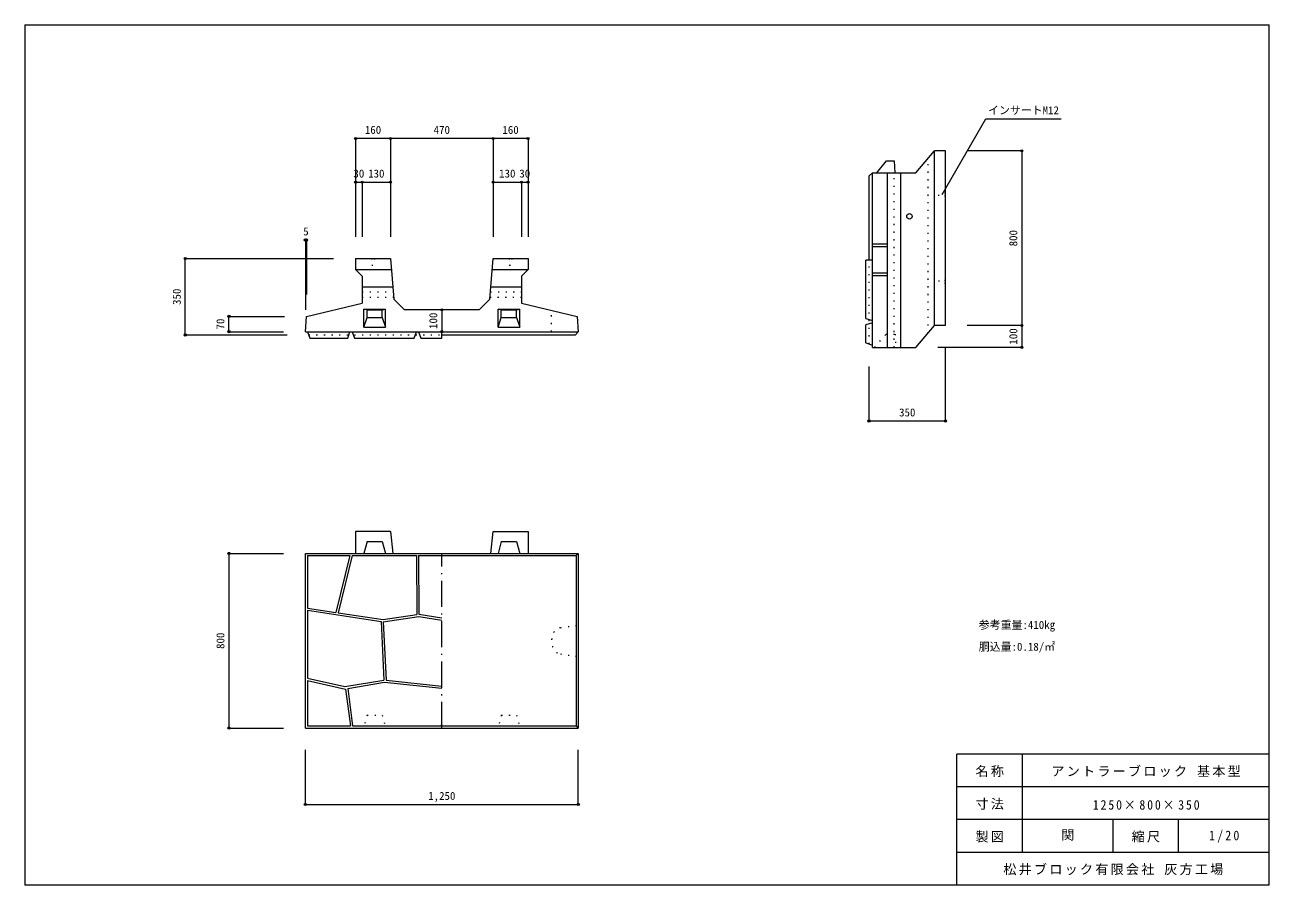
# Model space of a CAD drawing. Units: millimetres, scale not verified. Extents: x 120 to 5820, y 130 to 4070.
import ezdxf
from ezdxf.enums import TextEntityAlignment as Align

# ---------------------------------------------------------------- set-up
doc = ezdxf.new("R2010")
doc.units = ezdxf.units.MM
doc.header["$LTSCALE"] = 20
doc.header["$PDMODE"] = 32
doc.header["$PDSIZE"] = 10
doc.linetypes.add('DASHED_DOTTED', pattern=[9.25, 6, -1.5, 0.25, -1.5])
doc.linetypes.add('DOTTED', pattern=[1.75, 0.25, -1.5])
for name, color, linetype, lineweight in [('_0-0_', 7, 'Continuous', 18), ('_0-1_', 7, 'Continuous', 18), ('_0-2_', 4, 'Continuous', 9)]:
    doc.layers.add(name, color=color, linetype=linetype, lineweight=lineweight)
doc.styles.add('ＭＳ ゴシック', font='')
doc.styles.get('ＭＳ ゴシック').set_extended_font_data('MS Gothic')

msp = doc.modelspace()

# ---------------------------------------------------------------- linework, layer by layer
at = {"layer": '_0-0_'}
for p, q in [((120, 4070), (5820, 4070)), ((120, 4070), (120, 130)), ((5820, 130), (5820, 4070)), ((5820, 730), (4390, 730)), ((4390, 130), (4390, 730)), ((4690, 280), (4690, 730)), ((5820, 580), (4390, 580)), ((5820, 430), (4390, 430)), ((5105, 280), (5105, 430)), ((5405, 280), (5405, 430)), ((5820, 280), (4390, 280)), ((5820, 130), (120, 130))]:
    msp.add_line(p, q, dxfattribs=at)
at = {"layer": '_0-1_'}
for p, q in [((4202.31, 3393.1), (4287.31, 3493.1)), ((4287.31, 2693.1), (4287.31, 3493.1)), ((4337.31, 3493.1), (4287.31, 3493.1)), ((4337.31, 2693.1), (4337.31, 3493.1)), ((4022.31, 3393.1), (4067.31, 3448.1)), ((4067.31, 3448.1), (4102.31, 3448.1)), ((4102.31, 3448.1), (4105.31, 3393.1)), ((3987.31, 3378.1), (4002.31, 3393.1)), ((3987.31, 2993.1), (3987.31, 3378.1)), ((4002.31, 3393.1), (4202.31, 3393.1)), ((4002.31, 2593.1), (4002.31, 3393.1)), ((4072.31, 2593.1), (4072.31, 3393.1)), ((4132.31, 2593.1), (4132.31, 3393.1)), ((4072.31, 3065.6), (4002.31, 3065.6)), ((4072.31, 3053.1), (4002.31, 3053.1)), ((1635.01, 2999.82), (1795.01, 2999.82)), ((1635.01, 2999.82), (1635.01, 2949.82)), ((1795.01, 2999.82), (1810.1, 2813.73)), ((2249.92, 2813.73), (2265.01, 2999.82)), ((2265.01, 2999.82), (2425.01, 2999.82)), ((2425.01, 2999.82), (2425.01, 2949.82)), ((4002.31, 2993.1), (3972.31, 2993.1)), ((3972.31, 2725.58), (3972.31, 2993.1)), ((1635.01, 2949.82), (1665.01, 2919.82)), ((1635.01, 2949.82), (1799.06, 2949.82)), ((1665.01, 2919.82), (1665.01, 2794.82)), ((2260.95, 2949.82), (2425.01, 2949.82)), ((2395.01, 2919.82), (2425.01, 2949.82)), ((2395.01, 2919.82), (2395.01, 2794.82)), ((4072.31, 2933.1), (4002.31, 2933.1)), ((4072.31, 2920.6), (4002.31, 2920.6)), ((1665.01, 2869.82), (1805.55, 2869.82)), ((2254.47, 2869.82), (2395.01, 2869.82)), ((1410.01, 2734.82), (1665.01, 2794.82)), ((1810.1, 2813.73), (1859.01, 2764.82)), ((2201.01, 2764.82), (2249.92, 2813.73)), ((2395.01, 2794.82), (2650.01, 2734.82)), ((1672.51, 2767.82), (1772.51, 2767.82)), ((1672.51, 2684.82), (1672.51, 2767.82)), ((1687.51, 2764.82), (1672.51, 2767.82)), ((1687.51, 2764.82), (1757.51, 2764.82)), ((1687.51, 2729.82), (1687.51, 2764.82)), ((1757.51, 2764.82), (1772.51, 2767.82)), ((1757.51, 2729.82), (1757.51, 2764.82)), ((1772.51, 2684.82), (1772.51, 2767.82)), ((2201.01, 2764.82), (1859.01, 2764.82)), ((2287.51, 2767.82), (2387.51, 2767.82)), ((2287.51, 2684.82), (2287.51, 2767.82)), ((2302.51, 2764.82), (2287.51, 2767.82)), ((2302.51, 2729.82), (2302.51, 2764.82)), ((2302.51, 2764.82), (2372.51, 2764.82)), ((2372.51, 2764.82), (2387.51, 2767.82)), ((2372.51, 2729.82), (2372.51, 2764.82)), ((2387.51, 2684.82), (2387.51, 2767.82)), ((1405.01, 2664.82), (1410.01, 2734.82)), ((1672.51, 2684.82), (1687.51, 2729.82)), ((1672.51, 2684.82), (1772.51, 2684.82)), ((1687.51, 2729.82), (1757.51, 2729.82)), ((1757.51, 2729.82), (1772.51, 2684.82)), ((2287.51, 2684.82), (2302.51, 2729.82)), ((2287.51, 2684.82), (2387.51, 2684.82)), ((2302.51, 2729.82), (2372.51, 2729.82)), ((2372.51, 2729.82), (2387.51, 2684.82)), ((2650.01, 2734.82), (2655.01, 2664.82)), ((3972.31, 2725.58), (4002.31, 2715.58)), ((4002.31, 2705.5), (3972.31, 2695.5)), ((3972.31, 2613.1), (3972.31, 2695.5)), ((4202.31, 2593.1), (4287.31, 2693.1)), ((4337.31, 2693.1), (4287.31, 2693.1)), ((1405.01, 2664.82), (2655.01, 2664.82)), ((1415.01, 2664.82), (1425.01, 2634.82)), ((1425.01, 2634.82), (1599.21, 2634.82)), ((1599.21, 2634.82), (1609.21, 2664.82)), ((1619.51, 2664.82), (1629.51, 2634.82)), ((1629.51, 2634.82), (1903.31, 2634.82)), ((1903.31, 2634.82), (1913.31, 2664.82)), ((1923.31, 2664.82), (1933.31, 2634.82)), ((1933.31, 2634.82), (2030.01, 2634.82)), ((2030.01, 2634.82), (2030.01, 2664.82)), ((2030.01, 2649.82), (2642.01, 2649.82)), ((2642.01, 2649.82), (2655.01, 2664.82)), ((3972.31, 2613.1), (4002.31, 2603.1)), ((4002.31, 2593.1), (4202.31, 2593.1)), ((1795.01, 1749.13), (1635.01, 1749.13)), ((1635.01, 1749.13), (1635.01, 1649.13)), ((1795.01, 1749.13), (1805.55, 1649.13)), ((2254.47, 1649.13), (2265.01, 1749.13)), ((2265.01, 1749.13), (2425.01, 1749.13)), ((2425.01, 1749.13), (2425.01, 1649.13)), ((1687.51, 1704.13), (1672.51, 1649.13)), ((1687.51, 1704.13), (1757.51, 1704.13)), ((1757.51, 1704.13), (1772.51, 1649.13)), ((2302.51, 1704.13), (2287.51, 1649.13)), ((2302.51, 1704.13), (2372.51, 1704.13)), ((2372.51, 1704.13), (2387.51, 1649.13)), ((1405.01, 849.13), (1405.01, 1649.13)), ((1405.01, 1649.13), (2655.01, 1649.13)), ((1415.01, 1639.13), (1609.21, 1639.13)), ((1415.01, 1639.13), (1415.01, 1399.13)), ((1609.21, 1639.13), (1545.01, 1379.13)), ((1619.51, 1639.13), (1554.93, 1377.6)), ((1619.51, 1639.13), (1913.31, 1639.13)), ((1913.31, 1639.13), (1915.01, 1369.13)), ((1923.31, 1639.13), (1925, 1370.67)), ((1923.31, 1639.13), (2645.01, 1639.13)), ((2645.01, 1639.13), (2655.01, 1649.13)), ((2645.01, 1639.13), (2645.01, 859.13)), ((2655.01, 1649.13), (2655.01, 849.13)), ((1415.01, 1399.13), (1545.01, 1379.13)), ((1415.01, 1389.01), (1751.7, 1337.21)), ((1415.01, 1389.01), (1415.01, 1077.3)), ((1554.93, 1377.6), (1761.28, 1345.86)), ((1761.28, 1345.86), (1915.01, 1369.13)), ((1925, 1370.67), (2030.01, 1354.17)), ((1751.7, 1337.21), (1765.01, 1069.13)), ((1761.78, 1335.82), (1925.06, 1360.54)), ((1761.78, 1335.82), (1775.03, 1068.84)), ((1925.06, 1360.54), (2030.01, 1344.05)), ((1415.01, 1077.3), (1585.01, 1039.13)), ((1415.01, 1067.06), (1589.07, 1027.97)), ((1415.01, 1067.06), (1415.01, 859.13)), ((1585.01, 1039.13), (1765.01, 1069.13)), ((1589.07, 1027.97), (1611.52, 859.13)), ((1598.72, 1031.28), (1768.14, 1059.51)), ((1598.72, 1031.28), (1621.61, 859.13)), ((1768.14, 1059.51), (2030.01, 1031.78)), ((1775.03, 1068.84), (2030.01, 1041.83)), ((1415.01, 859.13), (1611.52, 859.13)), ((1621.61, 859.13), (2645.01, 859.13)), ((2030.01, 866.9), (2025.01, 859.13)), ((2332.01, 859.13), (2645.01, 859.13)), ((2645.01, 859.13), (2655.01, 849.13)), ((1405.01, 849.13), (2655.01, 849.13))]:
    msp.add_line(p, q, dxfattribs=at)
at = {"layer": '_0-1_', "linetype": 'DOTTED'}
for p, q in [((4257.31, 2657.8), (4257.31, 3457.8)), ((4102.31, 2593.1), (4102.31, 3393.1)), ((4337.31, 3299.1), (4307.31, 3299.1)), ((4307.31, 3287.1), (4307.31, 3299.1)), ((4337.31, 3287.1), (4307.31, 3287.1)), ((1709.01, 2999.82), (1709.01, 2969.82)), ((1709.01, 2969.82), (1721.01, 2969.82)), ((1721.01, 2999.82), (1721.01, 2969.82)), ((2339.01, 2999.82), (2339.01, 2969.82)), ((2339.01, 2969.82), (2351.01, 2969.82)), ((2351.01, 2999.82), (2351.01, 2969.82)), ((3987.31, 2608.1), (3987.31, 2993.1)), ((4307.31, 2899.1), (4307.31, 2887.1)), ((4337.31, 2899.1), (4307.31, 2899.1)), ((4337.31, 2887.1), (4307.31, 2887.1)), ((1665.01, 2847.32), (1807.37, 2847.32)), ((1665.01, 2822.32), (1809.4, 2822.32)), ((2250.62, 2822.32), (2395.01, 2822.32)), ((2252.64, 2847.32), (2395.01, 2847.32)), ((2533.01, 2664.82), (2533.01, 2762.35)), ((1420.01, 2649.82), (2030.01, 2649.82)), ((4014.31, 2593.1), (4064.31, 2653.1)), ((4064.31, 2653.1), (4106.31, 2653.1)), ((4106.31, 2653.1), (4109.31, 2593.1)), ((2573.67, 1309.13), (2655.01, 1321.63)), ((2573.67, 1189.13), (2655.01, 1176.63)), ((1687.51, 909.13), (1672.51, 849.13)), ((1687.51, 909.13), (1757.51, 909.13)), ((1757.51, 909.13), (1772.51, 849.13)), ((2302.51, 909.13), (2287.51, 849.13)), ((2302.51, 909.13), (2372.51, 909.13)), ((2372.51, 909.13), (2387.51, 849.13))]:
    msp.add_line(p, q, dxfattribs=at)
at = {"layer": '_0-1_', "linetype": 'DASHED_DOTTED'}
msp.add_line((2030.01, 849.13), (2030.01, 1649.13), dxfattribs=at)
at = {"layer": '_0-1_'}
msp.add_circle((4172.31, 3193.1), 12.5, dxfattribs=at)
at = {"layer": '_0-1_', "linetype": 'DOTTED'}
msp.add_ellipse((2573.67, 1249.13), major_axis=(0, 60), ratio=0.677778, start_param=0, end_param=3.1415927, dxfattribs=at)
at = {"layer": '_0-2_', "color": 7, "lineweight": 18}
for p, q in [((4322.31, 3293.1), (4522.31, 3639.51)), ((4522.31, 3639.51), (4867.31, 3639.51))]:
    msp.add_line(p, q, dxfattribs=at)
at = {"layer": '_0-2_'}
for p, q in [((2425.01, 3549.82), (1635.01, 3549.82)), ((1635.01, 3549.82), (1635.01, 3099.82)), ((1795.01, 3549.82), (1795.01, 3099.82)), ((2265.01, 3549.82), (2265.01, 3099.82)), ((2425.01, 3549.82), (2425.01, 3099.82)), ((4687.31, 3493.1), (4437.31, 3493.1)), ((4687.31, 3493.1), (4687.31, 2593.1)), ((1635.01, 3349.82), (1795.01, 3349.82)), ((1665.01, 3349.82), (1665.01, 3099.82)), ((2265.01, 3349.82), (2425.01, 3349.82)), ((2395.01, 3349.82), (2395.01, 3099.82)), ((1405.01, 3084.82), (1405.01, 2764.82)), ((1410.01, 3084.82), (1405.01, 3084.82)), ((1410.01, 3084.82), (1410.01, 2834.82)), ((855.01, 2649.82), (855.01, 2999.82)), ((855.01, 2999.82), (1534.01, 2999.82)), ((2030.01, 2764.82), (2030.01, 2664.82)), ((1055.01, 2664.82), (1055.01, 2734.82)), ((1055.01, 2734.82), (1310.01, 2734.82)), ((4687.31, 2693.1), (4437.31, 2693.1)), ((855.01, 2649.82), (1321.27, 2649.82)), ((1055.01, 2664.82), (1305.01, 2664.82)), ((4687.31, 2593.1), (4302.31, 2593.1)), ((4337.31, 2255.74), (4337.31, 2593.1)), ((3987.31, 2255.74), (3987.31, 2505.74)), ((3987.31, 2255.74), (4337.31, 2255.74)), ((1055.01, 1649.13), (1055.01, 849.13)), ((1055.01, 1649.13), (1305.01, 1649.13)), ((1055.01, 849.13), (1305.01, 849.13)), ((1405.01, 499.13), (1405.01, 749.13)), ((2655.01, 499.13), (2655.01, 749.13)), ((1405.01, 499.13), (2655.01, 499.13))]:
    msp.add_line(p, q, dxfattribs=at)
for p in [(1635.01, 3549.82), (1795.01, 3549.82), (2265.01, 3549.82), (2425.01, 3549.82), (4687.31, 3493.1), (1635.01, 3349.82), (1665.01, 3349.82), (1795.01, 3349.82), (2265.01, 3349.82), (2395.01, 3349.82), (2425.01, 3349.82), (1405.01, 3084.82), (1410.01, 3084.82), (855.01, 2999.82), (1055.01, 2734.82), (2030.01, 2764.82), (4687.31, 2693.1), (855.01, 2649.82), (1055.01, 2664.82), (2030.01, 2664.82), (4687.31, 2593.1), (3987.31, 2255.74), (4337.31, 2255.74), (1055.01, 1649.13), (1055.01, 849.13), (1405.01, 499.13), (2655.01, 499.13)]:
    msp.add_point(p, dxfattribs=at)

# ---------------------------------------------------------------- texts
at = {"layer": '_0-0_', "color": 4, "style": 'ＭＳ ゴシック'}
for s, p in [('参考重量:410㎏', (4490, 1292.5)), ('胴込量:0.18/㎡', (4490, 1192.5))]:
    msp.add_text(s, height=36.66, dxfattribs=at).set_placement(p, align=Align.BOTTOM_LEFT)
at = {"layer": '_0-0_', "style": 'ＭＳ ゴシック'}
msp.add_text('関', height=43.99, dxfattribs=at).set_placement((4867.5, 325), align=Align.BOTTOM_LEFT)
at = {"layer": '_0-0_', "char_height": 43.99, "attachment_point": 7, "style": 'ＭＳ ゴシック'}
for s, insert in [('\\T1.17;名称', (4475, 625)), ('\\T1.17;アントラーブロック\\~基本型', (4822.5, 625)), ('\\T1.17;寸法', (4475, 475)), ('\\T1.32;\\W0.9;1250×800×350', (5012.5, 475)), ('\\T1.17;製図', (4475, 325)), ('\\T1.17;縮尺', (5190, 325)), ('\\T1.38;\\W0.9;1/20', (5545, 325)), ('\\T1.17;松井ブロック有限会社\\~灰方工場', (4602.5, 175))]:
    msp.add_mtext(s, dxfattribs=dict(at, insert=insert))
at = {"layer": '_0-2_', "style": 'ＭＳ ゴシック'}
for s, p in [('インサートM12', (4532.31, 3649.51)), ('160', (1677.51, 3559.82)), ('470', (1992.51, 3559.82)), ('160', (2307.51, 3559.82)), ('30', (1625.01, 3359.82)), ('130', (1692.51, 3359.82)), ('130', (2292.51, 3359.82)), ('30', (2385.01, 3359.82)), ('5', (1395.01, 3094.82)), ('350', (4124.81, 2265.74)), ('1,250', (1967.51, 509.13))]:
    msp.add_text(s, height=36.66, dxfattribs=at).set_placement(p, align=Align.BOTTOM_LEFT)
for s, p in [('800', (4677.31, 3055.6)), ('350', (845.01, 2787.32)), ('100', (2020.01, 2677.32)), ('70', (1045.01, 2674.82)), ('100', (4677.31, 2605.6)), ('800', (1045.01, 1211.63))]:
    msp.add_text(s, height=36.66, rotation=90, dxfattribs=at).set_placement(p, align=Align.BOTTOM_LEFT)

doc.saveas('drawing.dxf')
